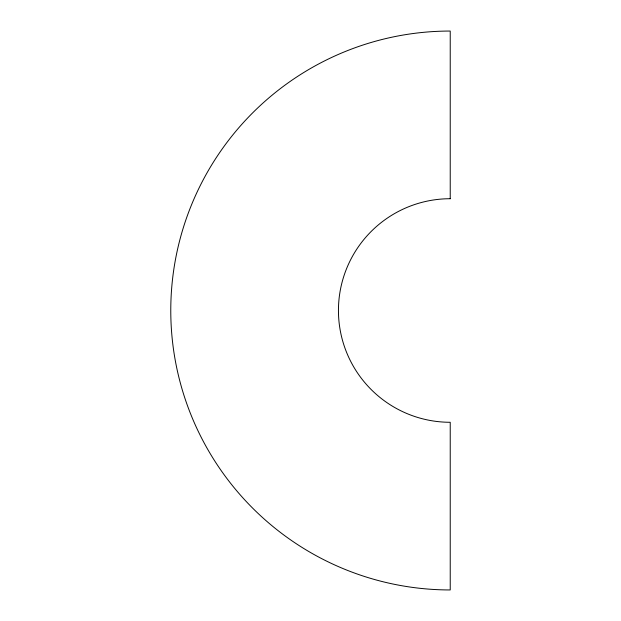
<?xml version="1.0" encoding="UTF-8"?>
<svg xmlns="http://www.w3.org/2000/svg" width="621" height="621" viewBox="0 0 621 621"><rect width="100%" height="100%" fill="white"/><g stroke="black" fill="none" stroke-linecap="round" stroke-linejoin="round"><path stroke-width="0.93" d="M450.225 198.72L450.225 31.05A279.45 279.45 0 0 0 170.775 310.5A279.45 279.45 0 0 0 450.225 589.95L450.225 422.28A111.78 111.78 0 0 1 338.445 310.5A111.78 111.78 0 0 1 450.225 198.72"/></g></svg>
